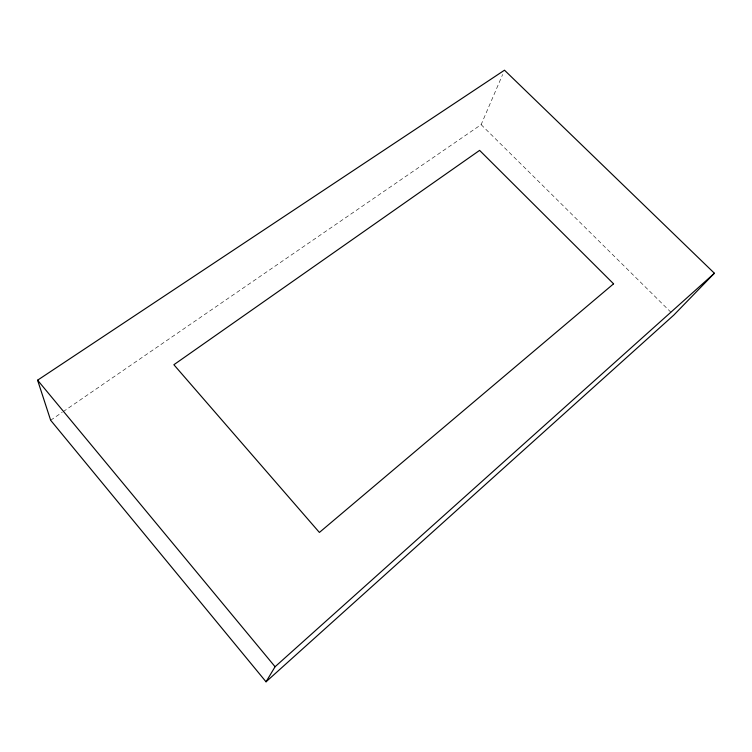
<?xml version="1.0" encoding="UTF-8"?>
<svg xmlns="http://www.w3.org/2000/svg" width="752" height="752" viewBox="0 0 752 752"><rect width="100%" height="100%" fill="white"/><g stroke="black" fill="none" stroke-linecap="round" stroke-linejoin="round"><path stroke-width="0.56" stroke-dasharray="3.76 2.82" d="M63.215 411.626L481.13 124.644L502.656 74.467M50.647 420.255L62.247 412.284M481.13 124.644L672.965 314.28"/><path stroke-width="1.13" d="M266.039 681.801L275.082 666.733L714.4 273.239L504.489 70.199L37.6 380.183L50.647 420.255L266.039 681.801L673.792 315.107L714.4 273.239M37.6 380.183L275.082 666.733M613.576 283.824L319.403 532.444L173.872 364.729L479.607 150.381L613.576 283.824"/></g></svg>
